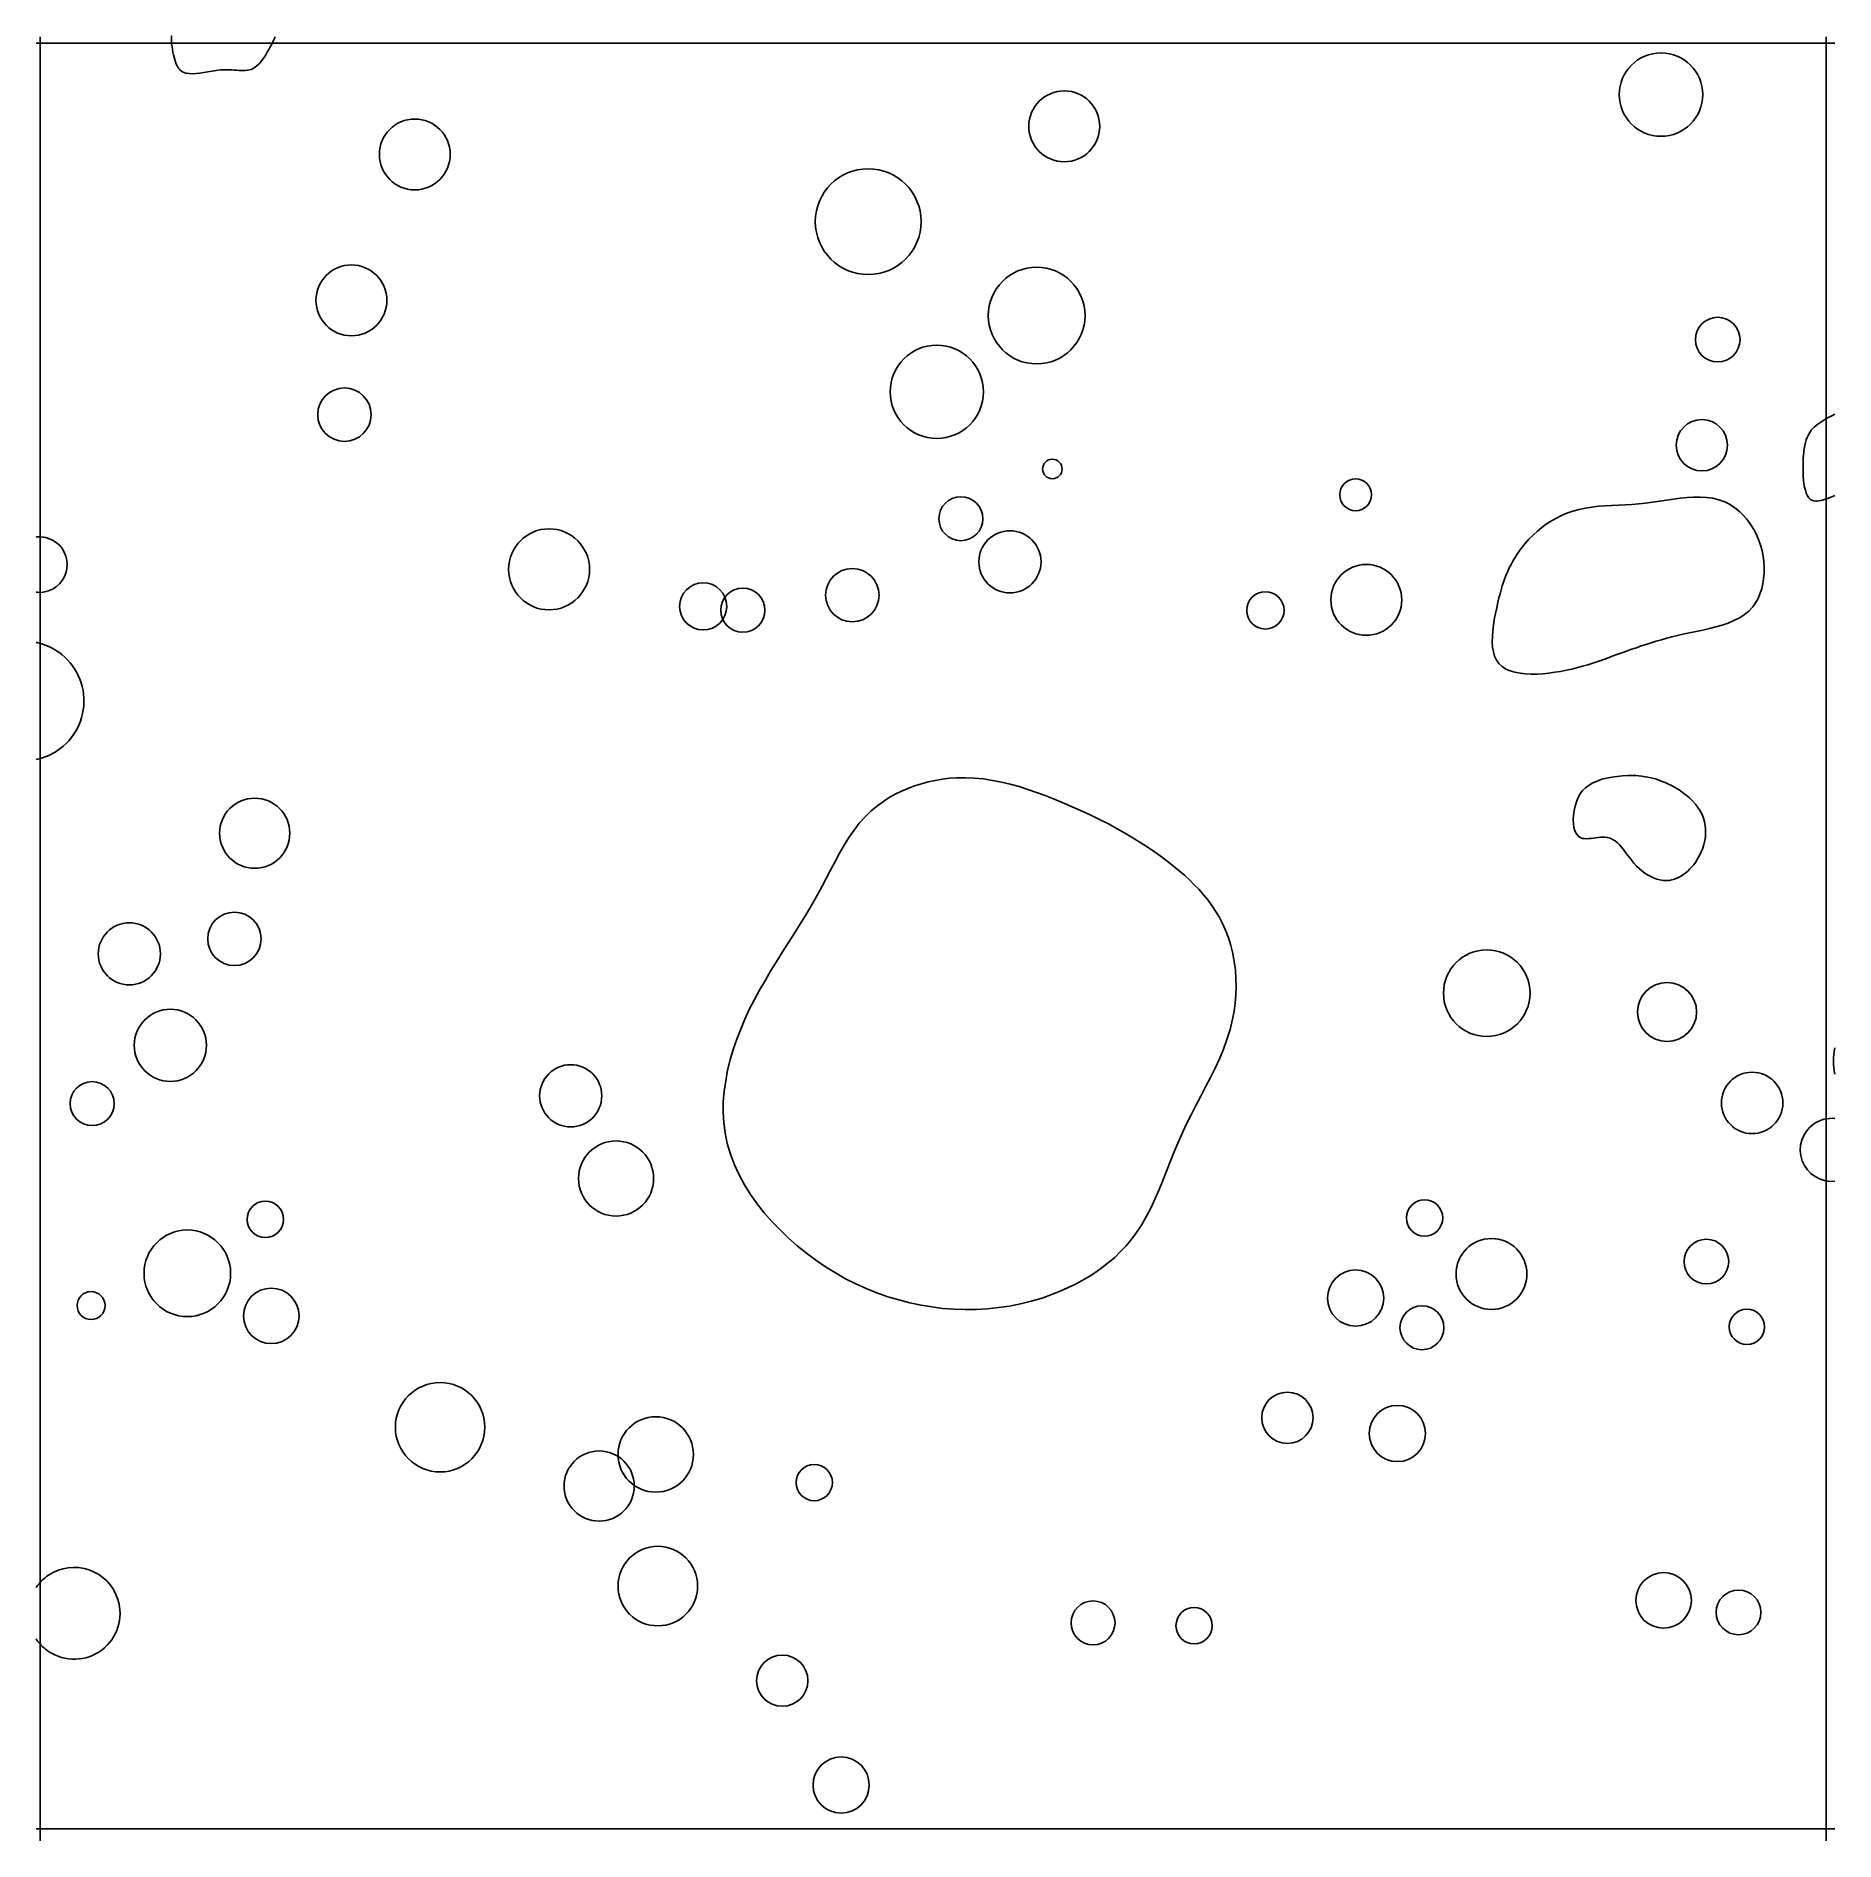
# Model space of a CAD drawing. Extents: x 11.02 to 12.05, y 3.53 to 4.56.
import ezdxf

# ---------------------------------------------------------------- set-up
doc = ezdxf.new("R2010")
doc.units = 0
for name, color, linetype in [('LAYER1', 7, 'CONTINUOUS'), ('LAYER10', 1, 'CONTINUOUS'), ('LAYER12', 5, 'CONTINUOUS')]:
    doc.layers.add(name, color=color, linetype=linetype)

msp = doc.modelspace()

# ---------------------------------------------------------------- linework, layer by layer
at = {"layer": 'LAYER1', "color": 7, "linetype": 'CONTINUOUS'}
for points in [[(11.0988, 4.5555), (11.0988, 4.5559), (11.0988, 4.5563), (11.0988, 4.5568), (11.0988, 4.5572), (11.0987, 4.5576), (11.0987, 4.558), (11.0987, 4.5583), (11.0987, 4.5587), (11.0987, 4.559), (11.0987, 4.5593), (11.0987, 4.5595), (11.0987, 4.5597), (11.0987, 4.5599), (11.0987, 4.56), (11.0987, 4.5601), (11.0987, 4.5601), (11.0987, 4.5601), (11.0987, 4.5601), (11.0987, 4.5601), (11.0987, 4.56), (11.0987, 4.56), (11.0987, 4.5599), (11.0987, 4.5598), (11.0987, 4.5597)], [(11.0213, 4.5561), (11.0221, 4.5561)], [(11.0221, 4.5561), (11.0248, 4.5561)], [(11.0248, 4.5561), (11.0284, 4.5561)], [(11.0284, 4.5561), (12.0515, 4.5561)], [(11.1562, 4.5555), (11.1553, 4.5539), (11.1545, 4.5524), (11.1536, 4.5508), (11.1527, 4.5494), (11.1518, 4.5479), (11.1509, 4.5466), (11.1499, 4.5453), (11.1489, 4.5442), (11.1478, 4.5432), (11.1467, 4.5423), (11.1455, 4.5416), (11.1443, 4.541), (11.1432, 4.5407), (11.1421, 4.5405), (11.141, 4.5404), (11.1398, 4.5403), (11.1386, 4.5403), (11.1373, 4.5404), (11.136, 4.5405), (11.1347, 4.5406), (11.1333, 4.5407), (11.132, 4.5407), (11.1306, 4.5408), (11.1292, 4.5408), (11.1268, 4.5407), (11.1244, 4.5404), (11.122, 4.54), (11.1196, 4.5396), (11.1172, 4.5392), (11.115, 4.5389), (11.1128, 4.5387), (11.1107, 4.5385), (11.1088, 4.5386), (11.107, 4.5389), (11.1054, 4.5395), (11.104, 4.5404), (11.1033, 4.5411), (11.1026, 4.542), (11.102, 4.543), (11.1015, 4.5441), (11.101, 4.5453), (11.1006, 4.5466), (11.1002, 4.548), (11.0999, 4.5494), (11.0996, 4.5509), (11.0993, 4.5524), (11.0991, 4.5539), (11.0988, 4.5555)], [(11.1582, 4.5597), (11.158, 4.5593), (11.1578, 4.5588), (11.1576, 4.5584), (11.1574, 4.558), (11.1572, 4.5576), (11.157, 4.5572), (11.1568, 4.5568), (11.1567, 4.5565), (11.1565, 4.5562), (11.1564, 4.5559), (11.1563, 4.5557), (11.1562, 4.5555), (11.1561, 4.5553), (11.1561, 4.5552), (11.156, 4.5552), (11.156, 4.5551), (11.156, 4.5551), (11.156, 4.5551), (11.156, 4.5551), (11.1561, 4.5552), (11.1561, 4.5552), (11.1561, 4.5553), (11.1562, 4.5554), (11.1562, 4.5555)], [(12.0515, 4.5561), (12.0515, 4.5561)], [(12.0515, 4.2969), (12.0503, 4.2964), (12.0491, 4.2959), (12.0479, 4.2954), (12.0467, 4.295), (12.0455, 4.2946), (12.0444, 4.2943), (12.0433, 4.294), (12.0423, 4.2938), (12.0413, 4.2937), (12.0404, 4.2937), (12.0395, 4.2938), (12.0387, 4.2941), (12.0375, 4.2947), (12.0366, 4.2956), (12.0358, 4.2968), (12.0351, 4.2982), (12.0346, 4.2999), (12.0341, 4.3017), (12.0338, 4.3036), (12.0336, 4.3056), (12.0334, 4.3077), (12.0334, 4.3099), (12.0333, 4.312), (12.0333, 4.3141), (12.0334, 4.3162), (12.0334, 4.3182), (12.0335, 4.3201), (12.0337, 4.322), (12.0339, 4.3238), (12.0342, 4.3255), (12.0346, 4.3272), (12.0351, 4.3287), (12.0356, 4.3302), (12.0363, 4.3317), (12.0371, 4.333), (12.038, 4.3343), (12.0388, 4.3352), (12.0397, 4.3361), (12.0407, 4.337), (12.0418, 4.3378), (12.0428, 4.3386), (12.044, 4.3393), (12.0452, 4.3401), (12.0464, 4.3408), (12.0476, 4.3415), (12.0489, 4.3421), (12.0502, 4.3428), (12.0515, 4.3435)], [(11.8682, 4.2611), (11.8699, 4.2639), (11.8719, 4.2666), (11.874, 4.2693), (11.8762, 4.2718), (11.8786, 4.2742), (11.8811, 4.2765), (11.8837, 4.2786), (11.8864, 4.2806), (11.8892, 4.2824), (11.892, 4.284), (11.895, 4.2855), (11.8979, 4.2867), (11.9015, 4.288), (11.905, 4.2889), (11.9087, 4.2897), (11.9123, 4.2902), (11.9161, 4.2907), (11.9198, 4.291), (11.9236, 4.2912), (11.9275, 4.2914), (11.9313, 4.2916), (11.9352, 4.2918), (11.9392, 4.2921), (11.9431, 4.2925), (11.9471, 4.293), (11.9511, 4.2936), (11.955, 4.2942), (11.959, 4.2948), (11.9629, 4.2953), (11.9668, 4.2957), (11.9706, 4.296), (11.9743, 4.296), (11.978, 4.2958), (11.9816, 4.2953), (11.985, 4.2945), (11.9884, 4.2933), (11.9907, 4.2921), (11.9929, 4.2908), (11.995, 4.2892), (11.9971, 4.2875), (11.999, 4.2856), (12.0009, 4.2835), (12.0026, 4.2813), (12.0041, 4.2789), (12.0056, 4.2764), (12.0068, 4.2739), (12.008, 4.2712), (12.0089, 4.2684), (12.0098, 4.2653), (12.0104, 4.2621), (12.0108, 4.2589), (12.011, 4.2557), (12.011, 4.2525), (12.0107, 4.2494), (12.0103, 4.2463), (12.0096, 4.2434), (12.0086, 4.2406), (12.0075, 4.2379), (12.0061, 4.2354), (12.0045, 4.2332), (12.0022, 4.2307), (11.9996, 4.2286), (11.9968, 4.2268), (11.9937, 4.2252), (11.9904, 4.2238), (11.9869, 4.2226), (11.9833, 4.2216), (11.9796, 4.2207), (11.9758, 4.2198), (11.972, 4.219), (11.9682, 4.2182), (11.9645, 4.2174), (11.9613, 4.2167), (11.9582, 4.2159), (11.9552, 4.2151), (11.9522, 4.2143), (11.9492, 4.2134), (11.9463, 4.2125), (11.9434, 4.2116), (11.9406, 4.2107), (11.9378, 4.2097), (11.935, 4.2088), (11.9322, 4.2078), (11.9294, 4.2068), (11.9267, 4.2058), (11.924, 4.2048), (11.9212, 4.2038), (11.9185, 4.2028), (11.9157, 4.2018), (11.9128, 4.2009), (11.91, 4.1999), (11.907, 4.1991), (11.904, 4.1983), (11.9009, 4.1975), (11.8977, 4.1968), (11.8944, 4.1961), (11.8911, 4.1956), (11.8877, 4.1951), (11.8843, 4.1948), (11.8809, 4.1946), (11.8775, 4.1946), (11.8743, 4.1947), (11.8712, 4.1951), (11.8682, 4.1956), (11.8655, 4.1965), (11.8631, 4.1975), (11.8609, 4.1989), (11.8591, 4.2006), (11.8577, 4.2026), (11.8566, 4.2049), (11.8559, 4.2074), (11.8554, 4.2101), (11.8552, 4.2131), (11.8553, 4.2162), (11.8555, 4.2194), (11.8559, 4.2226), (11.8564, 4.2259), (11.8571, 4.2293), (11.8578, 4.2326), (11.8585, 4.2358), (11.8591, 4.2382), (11.8597, 4.2406), (11.8604, 4.2429), (11.861, 4.2451), (11.8617, 4.2473), (11.8625, 4.2495), (11.8633, 4.2515), (11.8641, 4.2536), (11.865, 4.2555), (11.866, 4.2574), (11.867, 4.2593), (11.8682, 4.2611)], [(11.9056, 4.1259), (11.907, 4.1278), (11.9087, 4.1295), (11.9107, 4.1309), (11.9129, 4.1322), (11.9154, 4.1333), (11.9181, 4.1343), (11.9209, 4.135), (11.9238, 4.1356), (11.9268, 4.136), (11.9298, 4.1363), (11.9327, 4.1365), (11.9356, 4.1365), (11.9375, 4.1364), (11.9393, 4.1362), (11.941, 4.1361), (11.9428, 4.1358), (11.9444, 4.1355), (11.9461, 4.1351), (11.9478, 4.1347), (11.9494, 4.1343), (11.951, 4.1337), (11.9526, 4.1331), (11.9542, 4.1325), (11.9558, 4.1317), (11.958, 4.1307), (11.9602, 4.1295), (11.9623, 4.1282), (11.9643, 4.1268), (11.9663, 4.1253), (11.9682, 4.1237), (11.97, 4.1219), (11.9716, 4.1201), (11.973, 4.1182), (11.9743, 4.1162), (11.9754, 4.1141), (11.9763, 4.112), (11.9768, 4.1099), (11.9772, 4.1078), (11.9774, 4.1057), (11.9774, 4.1035), (11.9773, 4.1013), (11.977, 4.0992), (11.9765, 4.097), (11.9758, 4.0948), (11.975, 4.0927), (11.974, 4.0907), (11.9729, 4.0887), (11.9716, 4.0867), (11.9707, 4.0854), (11.9696, 4.0842), (11.9685, 4.083), (11.9674, 4.0819), (11.9662, 4.0808), (11.9649, 4.0799), (11.9636, 4.079), (11.9623, 4.0783), (11.9609, 4.0776), (11.9596, 4.0771), (11.9581, 4.0767), (11.9567, 4.0764), (11.9549, 4.0763), (11.9531, 4.0764), (11.9513, 4.0767), (11.9495, 4.0771), (11.9477, 4.0778), (11.946, 4.0786), (11.9442, 4.0795), (11.9426, 4.0806), (11.9409, 4.0818), (11.9394, 4.0832), (11.9379, 4.0846), (11.9364, 4.0862), (11.9352, 4.0877), (11.934, 4.0893), (11.9328, 4.0909), (11.9316, 4.0924), (11.9305, 4.094), (11.9293, 4.0954), (11.9282, 4.0968), (11.9269, 4.098), (11.9256, 4.0991), (11.9242, 4.0999), (11.9227, 4.1006), (11.9211, 4.101), (11.9199, 4.1011), (11.9186, 4.1011), (11.9173, 4.1011), (11.9159, 4.1009), (11.9146, 4.1007), (11.9132, 4.1006), (11.9119, 4.1004), (11.9106, 4.1003), (11.9093, 4.1002), (11.9081, 4.1003), (11.907, 4.1004), (11.906, 4.1008), (11.9046, 4.1017), (11.9035, 4.103), (11.9026, 4.1047), (11.902, 4.1067), (11.9017, 4.1089), (11.9016, 4.1113), (11.9018, 4.1138), (11.9022, 4.1164), (11.9028, 4.1189), (11.9035, 4.1214), (11.9045, 4.1238), (11.9056, 4.1259)]]:
    msp.add_lwpolyline(points, dxfattribs=at)
for centre, radius in [((11.9519, 4.5266), 0.0239), ((11.6101, 4.5084), 0.0203), ((11.2381, 4.4923), 0.0203), ((11.4978, 4.4538), 0.0303), ((11.2018, 4.4087), 0.0203), ((11.5943, 4.4), 0.0277), ((11.9844, 4.3862), 0.0128), ((11.5371, 4.3563), 0.0267), ((11.1978, 4.3432), 0.0153), ((11.9753, 4.3257), 0.0147), ((11.6033, 4.3121), 0.0056), ((11.777, 4.2973), 0.0091), ((11.5509, 4.2836), 0.0126), ((11.315, 4.2546), 0.0232), ((11.579, 4.2589), 0.0178), ((11.4887, 4.2398), 0.0153), ((11.7831, 4.2371), 0.0203), ((11.4033, 4.2334), 0.0135), ((11.426, 4.2312), 0.0126), ((11.7253, 4.2311), 0.0107), ((11.1464, 4.1034), 0.0201), ((11.1348, 4.0429), 0.0153), ((11.0746, 4.0343), 0.0178), ((11.8521, 4.0118), 0.0248), ((11.9554, 4.001), 0.0169), ((11.0981, 3.9819), 0.0207), ((11.3274, 3.953), 0.0178), ((11.0533, 3.9485), 0.0126), ((12.0041, 3.9489), 0.0176), ((11.3534, 3.9056), 0.0215), ((11.1525, 3.8822), 0.0104), ((11.8165, 3.883), 0.0104), ((11.1078, 3.8513), 0.0248), ((11.8548, 3.8509), 0.0203), ((11.9779, 3.858), 0.0128), ((11.777, 3.8371), 0.0161), ((11.0527, 3.8328), 0.008), ((11.1559, 3.8269), 0.0159), ((11.815, 3.8201), 0.0126), ((12.0011, 3.8206), 0.0101), ((11.2526, 3.7631), 0.0256), ((11.7379, 3.7685), 0.0147), ((11.8009, 3.7595), 0.0161), ((11.3761, 3.7475), 0.0216), ((11.3437, 3.7294), 0.0201), ((11.4669, 3.7314), 0.0104), ((11.3773, 3.6721), 0.0228), ((11.9534, 3.6639), 0.0159), ((11.6266, 3.651), 0.0126), ((11.9963, 3.657), 0.0128), ((11.6845, 3.6494), 0.0104), ((11.4486, 3.6179), 0.0147), ((11.4823, 3.5581), 0.0161)]:
    msp.add_circle(centre, radius, dxfattribs=at)
for centre, radius, start, end in [((11.0231, 4.2573), 0.0159, 93.6758, 96.7919), ((11.0231, 4.2573), 0.0159, 70.7946, 93.6758), ((11.0231, 4.2573), 0.0159, -70.6263, 70.7942), ((11.0231, 4.2573), 0.0159, -96.7909, -93.6752), ((11.0231, 4.2573), 0.0159, -93.6747, -70.8008), ((11.0144, 4.1792), 0.0342, 76.8747, 78.3518), ((11.0144, 4.1792), 0.0342, 65.8057, 76.8735), ((11.0144, 4.1792), 0.0342, -53.0363, 65.8062), ((11.0144, 4.1792), 0.0342, -76.8779, -65.8124), ((11.0144, 4.1792), 0.0342, -65.809, -53.0405), ((11.0144, 4.1792), 0.0342, -78.3547, -76.8779), ((12.0867, 3.9729), 0.036, 167.8216, -167.8223), ((12.0498, 3.922), 0.0181, 84.6195, 124.6085), ((12.0498, 3.922), 0.0181, 124.608, -84.6203), ((11.043, 3.6565), 0.0263, 17.6358, 123.923), ((11.043, 3.6565), 0.0263, 142.7564, 145.9913), ((11.043, 3.6565), 0.0263, 123.923, 142.7555), ((11.043, 3.6565), 0.0263, -123.9235, 17.6358), ((11.043, 3.6565), 0.0263, -145.9838, -142.7485), ((11.043, 3.6565), 0.0263, -142.7485, -123.9189)]:
    msp.add_arc(centre, radius, start, end, dxfattribs=at)
at = {"layer": 'LAYER10', "color": 1, "linetype": 'CONTINUOUS'}
msp.add_lwpolyline([(11.5033, 4.1193), (11.5065, 4.1216), (11.5098, 4.1238), (11.5133, 4.1257), (11.5169, 4.1275), (11.5206, 4.1291), (11.5244, 4.1305), (11.5283, 4.1318), (11.5322, 4.1328), (11.5362, 4.1337), (11.5402, 4.1344), (11.5443, 4.1349), (11.5483, 4.1351), (11.5535, 4.1352), (11.5587, 4.135), (11.5639, 4.1345), (11.569, 4.1337), (11.5741, 4.1327), (11.5792, 4.1315), (11.5843, 4.1301), (11.5893, 4.1285), (11.5942, 4.1268), (11.5992, 4.125), (11.604, 4.1231), (11.6089, 4.121), (11.6143, 4.1187), (11.6197, 4.1163), (11.625, 4.1139), (11.6302, 4.1113), (11.6354, 4.1087), (11.6405, 4.1059), (11.6456, 4.1031), (11.6506, 4.1001), (11.6555, 4.097), (11.6604, 4.0937), (11.6651, 4.0904), (11.6698, 4.0868), (11.6729, 4.0844), (11.6759, 4.0819), (11.6789, 4.0793), (11.6818, 4.0767), (11.6846, 4.0739), (11.6873, 4.0711), (11.6898, 4.0682), (11.6923, 4.0652), (11.6946, 4.062), (11.6968, 4.0588), (11.6988, 4.0555), (11.7006, 4.0521), (11.7025, 4.0479), (11.7041, 4.0435), (11.7055, 4.039), (11.7066, 4.0345), (11.7075, 4.0298), (11.7081, 4.0251), (11.7084, 4.0204), (11.7085, 4.0156), (11.7084, 4.0109), (11.708, 4.0061), (11.7074, 4.0015), (11.7065, 3.9969), (11.7051, 3.991), (11.7033, 3.9853), (11.7013, 3.9797), (11.699, 3.9742), (11.6965, 3.9688), (11.6939, 3.9634), (11.6911, 3.9581), (11.6883, 3.9527), (11.6855, 3.9474), (11.6827, 3.942), (11.68, 3.9365), (11.6774, 3.931), (11.6751, 3.9258), (11.6729, 3.9205), (11.6708, 3.9152), (11.6687, 3.9098), (11.6666, 3.9045), (11.6644, 3.8993), (11.6622, 3.8941), (11.6598, 3.889), (11.6573, 3.884), (11.6545, 3.8792), (11.6515, 3.8746), (11.6482, 3.8702), (11.6453, 3.8668), (11.6422, 3.8635), (11.639, 3.8604), (11.6355, 3.8574), (11.6319, 3.8546), (11.6282, 3.8519), (11.6243, 3.8494), (11.6203, 3.8471), (11.6162, 3.8449), (11.612, 3.8429), (11.6078, 3.841), (11.6034, 3.8393), (11.5974, 3.8371), (11.5912, 3.8353), (11.585, 3.8338), (11.5787, 3.8325), (11.5724, 3.8316), (11.566, 3.831), (11.5597, 3.8306), (11.5533, 3.8305), (11.547, 3.8307), (11.5406, 3.8312), (11.5343, 3.832), (11.5281, 3.833), (11.5216, 3.8343), (11.5153, 3.836), (11.509, 3.8379), (11.5028, 3.8401), (11.4967, 3.8425), (11.4907, 3.8452), (11.4848, 3.8482), (11.479, 3.8515), (11.4733, 3.855), (11.4678, 3.8588), (11.4624, 3.8628), (11.4571, 3.867), (11.4521, 3.8714), (11.4473, 3.8761), (11.4427, 3.8809), (11.4383, 3.8859), (11.4342, 3.8911), (11.4304, 3.8965), (11.427, 3.902), (11.4239, 3.9077), (11.4212, 3.9135), (11.4189, 3.9195), (11.4171, 3.9256), (11.4158, 3.9318), (11.4151, 3.9376), (11.4147, 3.9436), (11.4148, 3.9496), (11.4153, 3.9556), (11.4162, 3.9616), (11.4173, 3.9676), (11.4188, 3.9736), (11.4205, 3.9795), (11.4225, 3.9854), (11.4248, 3.9912), (11.4272, 3.9969), (11.4297, 4.0024), (11.4326, 4.0082), (11.4357, 4.0138), (11.4389, 4.0193), (11.4421, 4.0248), (11.4454, 4.0302), (11.4488, 4.0355), (11.4522, 4.0409), (11.4556, 4.0462), (11.459, 4.0517), (11.4624, 4.0572), (11.4657, 4.0627), (11.4689, 4.0685), (11.4714, 4.0731), (11.4739, 4.0778), (11.4764, 4.0826), (11.4789, 4.0873), (11.4814, 4.0919), (11.484, 4.0965), (11.4868, 4.1009), (11.4897, 4.1051), (11.4927, 4.1091), (11.496, 4.1128), (11.4995, 4.1162), (11.5033, 4.1193)], dxfattribs=at)
at = {"layer": 'LAYER12', "color": 5, "linetype": 'CONTINUOUS'}
for points in [[(11.0213, 4.5561), (11.0221, 4.5561)], [(11.0221, 4.5561), (11.0248, 4.5561)], [(11.0235, 4.5588), (11.0235, 4.5597)], [(11.0235, 4.5555), (11.0235, 4.5588)], [(11.0235, 4.5552), (11.0235, 4.5555)], [(11.0235, 3.5346), (11.0235, 4.5552)], [(11.0248, 4.5561), (11.0284, 4.5561)], [(11.0284, 4.5561), (12.0515, 4.5561)], [(12.0465, 4.5597), (12.0465, 4.5555)], [(12.0465, 4.5555), (12.0465, 3.5261)], [(12.0515, 4.5561), (12.0515, 4.5561)], [(11.0221, 3.5331), (11.0213, 3.5331)], [(11.0248, 3.5331), (11.0221, 3.5331)], [(11.0235, 3.5346), (11.0235, 3.5346)], [(11.0235, 3.5346), (11.0235, 3.5346)], [(11.0235, 3.5261), (11.0235, 3.5346)], [(11.0284, 3.5331), (11.0248, 3.5331)], [(12.0515, 3.5331), (11.0284, 3.5331)]]:
    msp.add_lwpolyline(points, dxfattribs=at)

doc.saveas('drawing.dxf')
